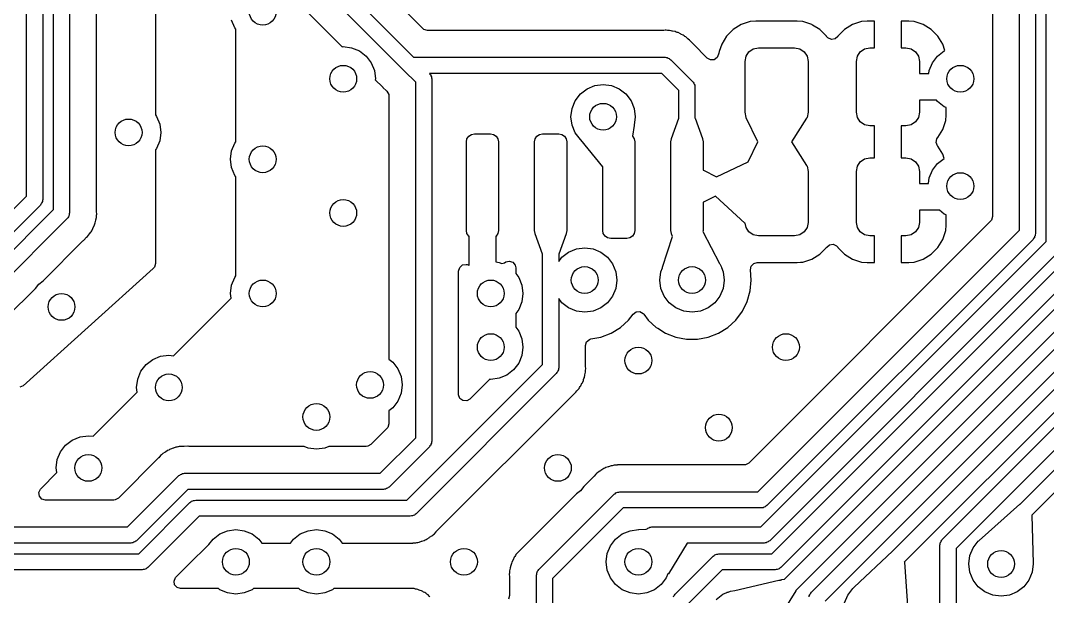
# Model space of a CAD drawing. Extents: x 90 to 175, y -109.5 to -35.9.
# Drawn here: x 112.24 to 131.37, y -99.65 to -88.91 of the extents above; entities that cross this region are included whole.
import ezdxf

# ---------------------------------------------------------------- set-up
doc = ezdxf.new("R2010")
doc.units = 0
doc.layers.add('BLACK', color=7, linetype='CONTINUOUS')

msp = doc.modelspace()

# ---------------------------------------------------------------- linework, layer by layer
at = {"layer": 'BLACK', "linetype": 'CONTINUOUS'}
for p, q in [((112.35, -92.187868), (112.35, -75.292893)), ((112.65, -75.355025), (112.65, -92.25)), ((112.85, -92.437868), (112.85, -75.499999)), ((113.15, -75.562131), (113.15, -92.5)), ((130.85, -92.823558), (130.85, -79.632364)), ((131.15, -79.694496), (131.15, -92.88569)), ((131.35, -93.030664), (131.35, -79.83947)), ((130.3495, -86.753797), (130.3495, -89.996202)), ((113.6505, -90.996202), (113.6505, -87.503797)), ((114.75, -87.825562), (114.75, -90.674437)), ((119.393934, -89.856066), (117.568934, -88.031066)), ((117.825, -87.862868), (119.562132, -89.6)), ((119.733127, -89.063181), (118.767625, -88.097679)), ((117.238776, -88.408722), (118.232375, -89.40232)), ((116.230385, -89.05), (116.170445, -88.905291)), ((125.668163, -88.990187), (125.518842, -89.082289)), ((125.668168, -88.990185), (125.668163, -88.990187)), ((125.8347, -88.935001), (125.668168, -88.990185)), ((125.834703, -88.935), (125.8347, -88.935001)), ((125.93748, -88.924501), (125.834703, -88.935)), ((125.937498, -88.9245), (125.93748, -88.924501)), ((126.71251, -88.9245), (125.937498, -88.9245)), ((126.815295, -88.935), (126.71251, -88.9245)), ((126.815297, -88.935001), (126.815295, -88.935)), ((126.980362, -88.989698), (126.815297, -88.935001)), ((126.981831, -88.990185), (126.980362, -88.989698)), ((126.981836, -88.990187), (126.981831, -88.990185)), ((126.997745, -89), (126.981836, -88.990187)), ((127.743375, -88.990643), (127.594154, -89.082684)), ((127.74338, -88.990641), (127.743375, -88.990643)), ((127.909802, -88.935494), (127.74338, -88.990641)), ((128.012512, -88.925001), (127.909802, -88.935494)), ((128.012527, -88.925), (128.012512, -88.925001)), ((128.15, -88.925), (128.012527, -88.925)), ((128.15, -89.425), (128.15, -88.925)), ((128.787486, -88.925), (128.65, -88.925)), ((128.65, -88.925), (128.65, -89.425)), ((128.89019, -88.935493), (128.787486, -88.925)), ((128.890197, -88.935494), (128.89019, -88.935493)), ((129.056619, -88.990641), (128.890197, -88.935494)), ((129.056624, -88.990643), (129.056619, -88.990641)), ((129.205845, -89.082684), (129.056624, -88.990643)), ((116.25, -89.075562), (116.230385, -89.05)), ((116.25, -91.174437), (116.25, -89.075562)), ((119.753769, -89.079815), (119.733127, -89.063181)), ((119.820808, -89.0995), (119.753769, -89.079815)), ((124.216392, -89.0995), (119.820808, -89.0995)), ((124.22223, -89.099225), (124.216392, -89.0995)), ((124.246786, -89.096903), (124.22223, -89.099225)), ((124.270595, -89.094653), (124.246786, -89.096903)), ((124.270596, -89.094653), (124.270595, -89.094653)), ((124.291555, -89.097973), (124.270596, -89.094653)), ((124.310955, -89.0995), (124.291555, -89.097973)), ((124.332177, -89.0995), (124.310955, -89.0995)), ((124.33218, -89.0995), (124.332177, -89.0995)), ((124.362772, -89.107355), (124.33218, -89.0995)), ((124.379236, -89.111582), (124.362772, -89.107355)), ((124.384951, -89.112766), (124.379236, -89.111582)), ((124.432921, -89.120363), (124.384951, -89.112766)), ((124.432927, -89.120365), (124.432921, -89.120363)), ((124.452396, -89.12879), (124.432927, -89.120365)), ((124.470801, -89.135092), (124.452396, -89.12879)), ((124.491365, -89.140372), (124.470801, -89.135092)), ((124.491368, -89.140373), (124.491365, -89.140372)), ((124.533956, -89.163786), (124.491368, -89.140373)), ((124.539178, -89.166343), (124.533956, -89.163786)), ((124.554978, -89.173181), (124.539178, -89.166343)), ((124.583763, -89.185637), (124.554978, -89.173181)), ((125.518842, -89.082289), (125.394789, -89.206342)), ((127.131156, -89.082288), (126.997745, -89)), ((127.255212, -89.206344), (127.131156, -89.082288)), ((127.594154, -89.082684), (127.470183, -89.206655)), ((129.329815, -89.206654), (129.205845, -89.082684)), ((124.600531, -89.198644), (124.583763, -89.185637)), ((124.616792, -89.209325), (124.600531, -89.198644)), ((124.635388, -89.219548), (124.616792, -89.209325)), ((124.635396, -89.219554), (124.635388, -89.219548)), ((124.670798, -89.252799), (124.635396, -89.219554)), ((124.67524, -89.256594), (124.670798, -89.252799)), ((124.681035, -89.261089), (124.67524, -89.256594)), ((124.702756, -89.28281), (124.681035, -89.261089)), ((124.755201, -89.332059), (124.702756, -89.28281)), ((124.760174, -89.33807), (124.755201, -89.332059)), ((124.760361, -89.337914), (124.760174, -89.33807)), ((124.770434, -89.350488), (124.760361, -89.337914)), ((125.034679, -89.614733), (124.770434, -89.350488)), ((125.302615, -89.35588), (125.256651, -89.494592)), ((125.302685, -89.355668), (125.302615, -89.35588)), ((125.302687, -89.355663), (125.302685, -89.355668)), ((125.394789, -89.206342), (125.302687, -89.355663)), ((127.257051, -89.209325), (127.255212, -89.206344)), ((127.257253, -89.209653), (127.257051, -89.209325)), ((127.283331, -89.239752), (127.257253, -89.209653)), ((127.347411, -89.267601), (127.283331, -89.239752)), ((127.416374, -89.256385), (127.347411, -89.267601)), ((127.465525, -89.212183), (127.416374, -89.256385)), ((127.465702, -89.212323), (127.465525, -89.212183)), ((127.466518, -89.21129), (127.465702, -89.212323)), ((127.468326, -89.209665), (127.466518, -89.21129)), ((127.470179, -89.20666), (127.468326, -89.209665)), ((127.470183, -89.206655), (127.470179, -89.20666)), ((129.421856, -89.355875), (129.329815, -89.206654)), ((129.421858, -89.35588), (129.421856, -89.355875)), ((129.461532, -89.475608), (129.421858, -89.35588)), ((118.232375, -89.40232), (118.25, -89.4)), ((118.25, -89.4), (118.405291, -89.420445)), ((118.405291, -89.420445), (118.55, -89.480385)), ((118.55, -89.480385), (118.674264, -89.575736)), ((125.245718, -89.539655), (125.219322, -89.604347)), ((125.2475, -89.522205), (125.245718, -89.539655)), ((125.247501, -89.522204), (125.2475, -89.522205)), ((125.256651, -89.494592), (125.247501, -89.522204)), ((125.75653, -89.579329), (125.810723, -89.498223)), ((125.810723, -89.498223), (125.891829, -89.44403)), ((125.891829, -89.44403), (125.9875, -89.425)), ((125.9875, -89.425), (126.6625, -89.425)), ((126.6625, -89.425), (126.758171, -89.44403)), ((126.758171, -89.44403), (126.839277, -89.498223)), ((126.839277, -89.498223), (126.89347, -89.579329)), ((127.83153, -89.579329), (127.885723, -89.498223)), ((127.885723, -89.498223), (127.966829, -89.44403)), ((127.966829, -89.44403), (128.0625, -89.425)), ((128.0625, -89.425), (128.15, -89.425)), ((128.65, -89.425), (128.7375, -89.425)), ((128.7375, -89.425), (128.833171, -89.44403)), ((128.833171, -89.44403), (128.914277, -89.498223)), ((128.914277, -89.498223), (128.96847, -89.579329)), ((129.325736, -89.575736), (129.45, -89.480385)), ((129.45, -89.480385), (129.461532, -89.475608)), ((118.674264, -89.575736), (118.769615, -89.7)), ((118.769615, -89.7), (118.829555, -89.844709)), ((119.562132, -89.6), (120.75, -89.6)), ((120.75, -89.6), (124.25, -89.6)), ((124.25, -89.6), (124.269075, -89.605111)), ((124.269075, -89.605111), (124.288823, -89.605111)), ((124.288823, -89.605111), (124.305925, -89.614984)), ((124.305925, -89.614984), (124.325, -89.620096)), ((124.325, -89.620096), (124.338964, -89.63406)), ((124.338964, -89.63406), (124.356066, -89.643934)), ((124.356066, -89.643934), (124.761066, -90.048934)), ((125.09233, -89.647361), (125.034679, -89.614733)), ((125.162141, -89.644498), (125.09233, -89.647361)), ((125.219322, -89.604347), (125.162141, -89.644498)), ((125.7375, -89.675), (125.75653, -89.579329)), ((125.7375, -90.625), (125.7375, -89.675)), ((126.89347, -89.579329), (126.9125, -89.675)), ((126.9125, -89.675), (126.9125, -90.625)), ((127.8125, -89.675), (127.83153, -89.579329)), ((127.8125, -90.625), (127.8125, -89.675)), ((128.96847, -89.579329), (128.9875, -89.675)), ((128.9875, -89.675), (128.9875, -89.9)), ((129.170445, -89.844709), (129.230385, -89.7)), ((129.230385, -89.7), (129.325736, -89.575736)), ((118.829555, -89.844709), (118.85, -90)), ((119.6, -90.062132), (119.393934, -89.856066)), ((120.75, -89.9), (119.859568, -89.9)), ((119.859568, -89.9), (119.865939, -89.911035)), ((119.865939, -89.911035), (119.879904, -89.925)), ((119.879904, -89.925), (119.885015, -89.944074)), ((119.885015, -89.944074), (119.894889, -89.961177)), ((124.187868, -89.9), (120.75, -89.9)), ((124.505, -90.217132), (124.187868, -89.9)), ((128.9875, -89.9), (129.163166, -89.9)), ((129.163166, -89.9), (129.170445, -89.844709)), ((118.85, -90), (118.847679, -90.017624)), ((118.847679, -90.017624), (118.979576, -90.149521)), ((119.6, -96.687868), (119.6, -90.062132)), ((119.894889, -89.961177), (119.894889, -89.980925)), ((119.894889, -89.980925), (119.9, -90)), ((119.9, -90), (119.9, -96.75)), ((122.793455, -90.188183), (122.938164, -90.128243)), ((122.938164, -90.128243), (123.093455, -90.107798)), ((123.093455, -90.107798), (123.248746, -90.128243)), ((123.248746, -90.128243), (123.393455, -90.188183)), ((124.761066, -90.048934), (124.770939, -90.066035)), ((124.770939, -90.066035), (124.784904, -90.08)), ((124.784904, -90.08), (124.790015, -90.099074)), ((124.790015, -90.099074), (124.799889, -90.116177)), ((124.799889, -90.116177), (124.799889, -90.135925)), ((124.799889, -90.135925), (124.805, -90.155)), ((130.3495, -89.996202), (130.35, -90)), ((130.35, -90), (130.3495, -90.003797)), ((130.3495, -90.003797), (130.3495, -91.996202)), ((118.979576, -90.149521), (118.983357, -90.153662)), ((118.983357, -90.153662), (118.985166, -90.155833)), ((118.985166, -90.155833), (118.984844, -90.1561)), ((118.984844, -90.1561), (118.989635, -90.16208)), ((118.989635, -90.16208), (118.989822, -90.161926)), ((118.989822, -90.161926), (118.994795, -90.167937)), ((118.994795, -90.167937), (119.047243, -90.217189)), ((119.047243, -90.217189), (119.063178, -90.233124)), ((119.063178, -90.233124), (119.096665, -90.294446)), ((119.096665, -90.294446), (119.0995, -90.320808)), ((119.0995, -90.320808), (119.0995, -95.221969)), ((122.57384, -90.407798), (122.669191, -90.283534)), ((122.669191, -90.283534), (122.793455, -90.188183)), ((123.393455, -90.188183), (123.517719, -90.283534)), ((123.517719, -90.283534), (123.61307, -90.407798)), ((124.505, -90.729739), (124.505, -90.217132)), ((124.805, -90.155), (124.805, -90.728434)), ((122.5139, -90.552507), (122.57384, -90.407798)), ((123.61307, -90.407798), (123.67301, -90.552507)), ((129.307118, -90.4), (128.9875, -90.4)), ((128.9875, -90.4), (128.9875, -90.625)), ((129.325736, -90.424264), (129.307118, -90.4)), ((129.45, -90.519615), (129.325736, -90.424264)), ((129.4875, -90.535147), (129.45, -90.519615)), ((114.75, -90.674437), (114.769615, -90.7)), ((114.769615, -90.7), (114.829555, -90.844709)), ((122.493455, -90.707798), (122.5139, -90.552507)), ((122.5139, -90.863089), (122.493455, -90.707798)), ((123.67301, -90.552507), (123.693455, -90.707798)), ((123.693455, -90.707798), (123.67301, -90.863089)), ((125.75653, -90.720671), (125.7375, -90.625)), ((126.9125, -90.625), (126.89347, -90.720671)), ((127.83153, -90.720671), (127.8125, -90.625)), ((128.9875, -90.625), (128.96847, -90.720671)), ((129.477006, -90.77769), (129.487499, -90.674986)), ((129.487499, -90.674986), (129.4875, -90.674973)), ((129.4875, -90.674973), (129.4875, -90.535147)), ((114.829555, -90.844709), (114.85, -91)), ((122.57384, -91.007798), (122.5139, -90.863089)), ((123.670472, -90.869214), (123.641867, -91.070133)), ((123.67301, -90.863089), (123.670472, -90.869214)), ((124.367741, -91.113848), (124.502245, -90.732806)), ((124.502245, -90.732806), (124.505, -90.729739)), ((124.805, -90.728434), (124.807755, -90.732806)), ((124.807755, -90.732806), (124.942258, -91.113848)), ((125.760057, -90.72595), (125.75653, -90.720671)), ((125.760196, -90.728154), (125.760057, -90.72595)), ((125.979135, -91.174999), (125.760196, -90.728154)), ((126.883797, -90.7355), (126.603413, -91.174999)), ((126.883987, -90.734862), (126.883797, -90.7355)), ((126.89347, -90.720671), (126.883987, -90.734862)), ((127.885723, -90.801777), (127.83153, -90.720671)), ((127.966829, -90.85597), (127.885723, -90.801777)), ((128.0625, -90.875), (127.966829, -90.85597)), ((128.15, -90.875), (128.0625, -90.875)), ((128.15, -91.475), (128.15, -90.875)), ((128.7375, -90.875), (128.65, -90.875)), ((128.65, -90.875), (128.65, -91.475)), ((128.833171, -90.85597), (128.7375, -90.875)), ((128.914277, -90.801777), (128.833171, -90.85597)), ((128.96847, -90.720671), (128.914277, -90.801777)), ((129.421858, -90.944119), (129.477005, -90.777697)), ((129.477005, -90.777697), (129.477006, -90.77769)), ((113.65, -91), (113.6505, -90.996202)), ((113.6505, -91.003797), (113.65, -91)), ((113.6505, -92.4664), (113.6505, -91.003797)), ((114.85, -91), (114.829555, -91.155291)), ((120.556418, -91.117597), (120.588934, -91.068934)), ((120.588934, -91.068934), (120.637597, -91.036418)), ((120.637597, -91.036418), (120.695, -91.025)), ((120.695, -91.025), (120.995, -91.025)), ((120.995, -91.025), (121.052403, -91.036418)), ((121.052403, -91.036418), (121.101066, -91.068934)), ((121.101066, -91.068934), (121.133582, -91.117597)), ((121.826418, -91.117597), (121.858934, -91.068934)), ((121.858934, -91.068934), (121.907597, -91.036418)), ((121.907597, -91.036418), (121.965, -91.025)), ((121.965, -91.025), (122.265, -91.025)), ((122.265, -91.025), (122.322403, -91.036418)), ((122.322403, -91.036418), (122.371066, -91.068934)), ((122.371066, -91.068934), (122.403582, -91.117597)), ((122.669191, -91.132062), (122.57384, -91.007798)), ((123.641867, -91.070133), (123.673582, -91.117597)), ((129.326068, -91.098084), (129.329816, -91.093343)), ((129.329816, -91.093343), (129.421856, -90.944124)), ((129.421856, -90.944124), (129.421858, -90.944119)), ((114.829555, -91.155291), (114.769615, -91.3)), ((116.170445, -91.344709), (116.230385, -91.2)), ((116.230385, -91.2), (116.25, -91.174437)), ((120.545, -91.175), (120.556418, -91.117597)), ((120.545, -92.825), (120.545, -91.175)), ((121.133582, -91.117597), (121.145, -91.175)), ((121.145, -91.175), (121.145, -92.825)), ((121.815, -91.175), (121.826418, -91.117597)), ((121.815, -92.825), (121.815, -91.175)), ((122.403582, -91.117597), (122.415, -91.175)), ((122.415, -91.175), (122.415, -92.825)), ((122.674718, -91.136303), (122.669191, -91.132062)), ((122.675918, -91.14025), (122.674718, -91.136303)), ((123.08498, -91.638144), (122.675918, -91.14025)), ((123.673582, -91.117597), (123.685, -91.175)), ((123.685, -91.175), (123.685, -92.825)), ((124.355, -91.175), (124.366418, -91.117597)), ((124.355, -92.825), (124.355, -91.175)), ((124.366418, -91.117597), (124.367719, -91.115648)), ((124.367719, -91.115648), (124.367741, -91.113848)), ((124.942258, -91.113848), (124.942279, -91.115647)), ((124.942279, -91.115647), (124.943582, -91.117597)), ((124.943582, -91.117597), (124.955, -91.175)), ((124.955, -91.175), (124.955, -91.703483)), ((125.796787, -91.547162), (125.979135, -91.174999)), ((126.603413, -91.174999), (126.883797, -91.614498)), ((129.299924, -91.187123), (129.31296, -91.11848)), ((129.326068, -91.251916), (129.299924, -91.187123)), ((129.31296, -91.11848), (129.326068, -91.098084)), ((129.329816, -91.256656), (129.326068, -91.251916)), ((129.421856, -91.405875), (129.329816, -91.256656)), ((114.769615, -91.3), (114.75, -91.325562)), ((114.75, -91.325562), (114.75, -93.444775)), ((116.15, -91.5), (116.170445, -91.344709)), ((127.966829, -91.49403), (128.0625, -91.475)), ((128.0625, -91.475), (128.15, -91.475)), ((128.65, -91.475), (128.7375, -91.475)), ((128.7375, -91.475), (128.833171, -91.49403)), ((129.421858, -91.40588), (129.421856, -91.405875)), ((129.447246, -91.482497), (129.421858, -91.40588)), ((116.170445, -91.655291), (116.15, -91.5)), ((116.230385, -91.8), (116.170445, -91.655291)), ((123.084998, -91.991376), (123.08498, -91.638144)), ((125.204223, -91.824611), (125.796787, -91.547162)), ((126.883797, -91.614498), (126.883882, -91.614979)), ((126.883882, -91.614979), (126.89347, -91.629329)), ((126.89347, -91.629329), (126.9125, -91.725)), ((127.8125, -91.725), (127.83153, -91.629329)), ((127.83153, -91.629329), (127.885723, -91.548223)), ((127.885723, -91.548223), (127.966829, -91.49403)), ((128.833171, -91.49403), (128.914277, -91.548223)), ((128.914277, -91.548223), (128.96847, -91.629329)), ((128.96847, -91.629329), (128.9875, -91.725)), ((129.230385, -91.7), (129.325736, -91.575736)), ((129.325736, -91.575736), (129.447246, -91.482497)), ((116.25, -91.825562), (116.230385, -91.8)), ((116.25, -93.674437), (116.25, -91.825562)), ((124.955, -91.703483), (124.957315, -91.702529)), ((124.957315, -91.702529), (124.962528, -91.703764)), ((124.962528, -91.703764), (125.204223, -91.824611)), ((126.9125, -91.725), (126.9125, -92.675)), ((127.8125, -92.675), (127.8125, -91.725)), ((128.9875, -91.725), (128.9875, -91.95)), ((129.156583, -91.95), (129.170445, -91.844709)), ((129.170445, -91.844709), (129.230385, -91.7)), ((123.084999, -92.008137), (123.084998, -91.991376)), ((123.085, -92.008166), (123.084999, -92.008137)), ((123.085, -92.825), (123.085, -92.008166)), ((128.9875, -91.95), (129.156583, -91.95)), ((130.3495, -91.996202), (130.35, -92)), ((130.35, -92), (130.3495, -92.003797)), ((130.3495, -92.003797), (130.3495, -92.564882)), ((111.187868, -93.35), (112.35, -92.187868)), ((125.186878, -92.18406), (124.962528, -92.296235)), ((125.734175, -92.689545), (125.186878, -92.18406)), ((112.606066, -92.356066), (111.356066, -93.606066)), ((112.615939, -92.338964), (112.606066, -92.356066)), ((112.629904, -92.325), (112.615939, -92.338964)), ((112.635015, -92.305925), (112.629904, -92.325)), ((112.644889, -92.288823), (112.635015, -92.305925)), ((112.65, -92.25), (112.644889, -92.269074)), ((112.644889, -92.269074), (112.644889, -92.288823)), ((124.962528, -92.296235), (124.955, -92.29677)), ((124.955, -92.29677), (124.955, -92.825)), ((111.437868, -93.85), (112.85, -92.437868)), ((113.106066, -92.606066), (111.606066, -94.106066)), ((113.115939, -92.588964), (113.106066, -92.606066)), ((113.129904, -92.575), (113.115939, -92.588964)), ((113.135015, -92.555925), (113.129904, -92.575)), ((113.144889, -92.538823), (113.135015, -92.555925)), ((113.15, -92.5), (113.144889, -92.519074)), ((113.144889, -92.519074), (113.144889, -92.538823)), ((113.638414, -92.629247), (113.6505, -92.582177)), ((113.650775, -92.472238), (113.6505, -92.4664)), ((113.6505, -92.560949), (113.652027, -92.541549)), ((113.6505, -92.582177), (113.6505, -92.560949)), ((113.655346, -92.520595), (113.650775, -92.472238)), ((113.652027, -92.541549), (113.655346, -92.520595)), ((129.359276, -92.45), (128.9875, -92.45)), ((128.9875, -92.45), (128.9875, -92.675)), ((129.45, -92.519615), (129.359276, -92.45)), ((129.4875, -92.535147), (129.45, -92.519615)), ((129.4875, -92.724973), (129.4875, -92.535147)), ((130.3495, -92.564882), (130.329815, -92.631921)), ((113.564362, -92.833764), (113.583656, -92.789175)), ((113.583656, -92.789175), (113.586212, -92.783956)), ((113.586212, -92.783956), (113.609627, -92.741368)), ((113.609627, -92.741368), (113.614905, -92.720806)), ((113.614905, -92.720806), (113.621207, -92.702399)), ((113.621207, -92.702399), (113.629635, -92.682927)), ((113.629635, -92.682927), (113.637233, -92.634953)), ((113.637233, -92.634953), (113.638414, -92.629247)), ((125.740987, -92.692533), (125.734175, -92.689545)), ((125.75653, -92.770671), (125.740987, -92.692533)), ((125.810723, -92.851777), (125.75653, -92.770671)), ((130.313181, -92.652563), (125.806165, -97.159579)), ((126.89347, -92.770671), (126.839277, -92.851777)), ((126.9125, -92.675), (126.89347, -92.770671)), ((127.83153, -92.770671), (127.8125, -92.675)), ((127.885723, -92.851777), (127.83153, -92.770671)), ((128.96847, -92.770671), (128.914277, -92.851777)), ((128.9875, -92.675), (128.96847, -92.770671)), ((129.477006, -92.82769), (129.487499, -92.724986)), ((129.487499, -92.724986), (129.4875, -92.724973)), ((130.329815, -92.631921), (130.313181, -92.652563)), ((113.411925, -93.010178), (113.417937, -93.005204)), ((113.417937, -93.005203), (113.41794, -93.005202)), ((113.417937, -93.005204), (113.417937, -93.005203)), ((113.41794, -93.005202), (113.46719, -92.952755)), ((113.46719, -92.952755), (113.488911, -92.931035)), ((113.488911, -92.931035), (113.493401, -92.925245)), ((113.493401, -92.925245), (113.497183, -92.920815)), ((113.497183, -92.920815), (113.530448, -92.885393)), ((113.530448, -92.885393), (113.540674, -92.86679)), ((113.540674, -92.86679), (113.551353, -92.850533)), ((113.551353, -92.850533), (113.564362, -92.833764)), ((120.556418, -92.882403), (120.545, -92.825)), ((120.588934, -92.931066), (120.556418, -92.882403)), ((120.595, -92.935119), (120.588934, -92.931066)), ((120.595, -93.472295), (120.595, -92.935119)), ((121.101066, -92.931066), (121.095, -92.935119)), ((121.095, -92.935119), (121.095, -93.412507)), ((121.133582, -92.882403), (121.101066, -92.931066)), ((121.145, -92.825), (121.133582, -92.882403)), ((121.826418, -92.882403), (121.815, -92.825)), ((121.827719, -92.884351), (121.826418, -92.882403)), ((121.827741, -92.886151), (121.827719, -92.884351)), ((121.962245, -93.267194), (121.827741, -92.886151)), ((122.402258, -92.886151), (122.267755, -93.267194)), ((122.402279, -92.884352), (122.402258, -92.886151)), ((122.403582, -92.882403), (122.402279, -92.884352)), ((122.415, -92.825), (122.403582, -92.882403)), ((123.096418, -92.882403), (123.085, -92.825)), ((123.128934, -92.931066), (123.096418, -92.882403)), ((123.177597, -92.963582), (123.128934, -92.931066)), ((123.235, -92.975), (123.177597, -92.963582)), ((123.535, -92.975), (123.235, -92.975)), ((123.592403, -92.963582), (123.535, -92.975)), ((123.641066, -92.931066), (123.592403, -92.963582)), ((123.673582, -92.882403), (123.641066, -92.931066)), ((123.685, -92.825), (123.673582, -92.882403)), ((124.19901, -93.510121), (124.385502, -92.936469)), ((124.366418, -92.882403), (124.355, -92.825)), ((124.367719, -92.884351), (124.366418, -92.882403)), ((124.367741, -92.886151), (124.367719, -92.884351)), ((124.385502, -92.936469), (124.367741, -92.886151)), ((124.955, -92.825), (124.950711, -92.846557)), ((124.950711, -92.846557), (125.26257, -93.440819)), ((125.891829, -92.90597), (125.810723, -92.851777)), ((125.9875, -92.925), (125.891829, -92.90597)), ((125.97716, -97.696398), (130.85, -92.823558)), ((126.6625, -92.925), (125.9875, -92.925)), ((131.106066, -92.991756), (126.145358, -97.952464)), ((126.758171, -92.90597), (126.6625, -92.925)), ((126.839277, -92.851777), (126.758171, -92.90597)), ((127.966829, -92.90597), (127.885723, -92.851777)), ((128.0625, -92.925), (127.966829, -92.90597)), ((128.15, -92.925), (128.0625, -92.925)), ((128.15, -93.424998), (128.15, -92.925)), ((128.7375, -92.925), (128.65, -92.925)), ((128.65, -92.925), (128.65, -93.424999)), ((128.833171, -92.90597), (128.7375, -92.925)), ((128.914277, -92.851777), (128.833171, -92.90597)), ((129.329815, -93.143345), (129.421856, -92.994124)), ((129.421856, -92.994124), (129.421858, -92.994119)), ((129.421858, -92.994119), (129.477005, -92.827697)), ((129.477005, -92.827697), (129.477006, -92.82769)), ((131.115939, -92.974654), (131.106066, -92.991756)), ((131.129904, -92.96069), (131.115939, -92.974654)), ((131.135015, -92.941615), (131.129904, -92.96069)), ((131.144889, -92.924513), (131.135015, -92.941615)), ((131.15, -92.88569), (131.144889, -92.904764)), ((131.144889, -92.904764), (131.144889, -92.924513)), ((112.655126, -93.764817), (113.399513, -93.020431)), ((113.399513, -93.020431), (113.412079, -93.010365)), ((113.412079, -93.010365), (113.411925, -93.010178)), ((122.45, -93.230385), (122.594709, -93.170445)), ((122.594709, -93.170445), (122.75, -93.15)), ((122.75, -93.15), (122.905291, -93.170445)), ((122.905291, -93.170445), (123.05, -93.230385)), ((126.030664, -98.35), (131.35, -93.030664)), ((131.606066, -93.198862), (126.198862, -98.606066)), ((127.131156, -93.267712), (127.255212, -93.143656)), ((127.255212, -93.143656), (127.257252, -93.140347)), ((127.257252, -93.140347), (127.259245, -93.138555)), ((127.259245, -93.138555), (127.259693, -93.137989)), ((127.259693, -93.137989), (127.259789, -93.138065)), ((127.259789, -93.138065), (127.309194, -93.093623)), ((127.309194, -93.093623), (127.378156, -93.082395)), ((127.378156, -93.082395), (127.44224, -93.110234)), ((127.44224, -93.110234), (127.468329, -93.140339)), ((127.468329, -93.140339), (127.470181, -93.143341)), ((127.470181, -93.143341), (127.470183, -93.143344)), ((127.470183, -93.143344), (127.594154, -93.267315)), ((129.205845, -93.267315), (129.329815, -93.143345)), ((121.965, -93.271565), (121.962245, -93.267194)), ((121.965, -95.322868), (121.965, -93.271565)), ((122.267755, -93.267194), (122.265, -93.27026)), ((122.265, -93.27026), (122.265, -93.404888)), ((122.265, -93.404888), (122.325736, -93.325736)), ((122.325736, -93.325736), (122.45, -93.230385)), ((123.05, -93.230385), (123.174264, -93.325736)), ((123.174264, -93.325736), (123.269615, -93.45)), ((126.23777, -98.85), (131.85, -93.23777)), ((126.815297, -93.414999), (126.981834, -93.359814)), ((126.981834, -93.359814), (127.131156, -93.267712)), ((127.594154, -93.267315), (127.743375, -93.359356)), ((127.743375, -93.359356), (127.74338, -93.359358)), ((127.74338, -93.359358), (127.909802, -93.414505)), ((128.890197, -93.414505), (129.056619, -93.359358)), ((129.056619, -93.359358), (129.056624, -93.359356)), ((129.056624, -93.359356), (129.205845, -93.267315)), ((114.708952, -93.536943), (112.285369, -95.718168)), ((114.730315, -93.511814), (114.708952, -93.536943)), ((114.75, -93.444775), (114.730315, -93.511814)), ((120.4005, -93.581468), (120.420185, -93.514429)), ((120.4005, -93.996202), (120.4005, -93.581468)), ((120.420185, -93.514429), (120.472989, -93.468674)), ((120.472989, -93.468674), (120.542147, -93.45873)), ((120.542147, -93.45873), (120.559096, -93.462392)), ((120.559096, -93.462392), (120.592508, -93.472099)), ((120.592508, -93.472099), (120.592511, -93.4721)), ((120.592511, -93.4721), (120.594998, -93.472295)), ((120.594998, -93.472295), (120.595, -93.472295)), ((121.095, -93.412507), (121.155291, -93.420445)), ((121.155291, -93.420445), (121.204758, -93.440934)), ((121.204758, -93.440934), (121.255198, -93.426281)), ((121.255198, -93.426281), (121.277379, -93.413164)), ((121.277379, -93.413164), (121.345103, -93.395981)), ((121.345103, -93.395981), (121.411366, -93.418141)), ((121.411366, -93.418141), (121.455129, -93.472607)), ((121.455129, -93.472607), (121.4645, -93.519896)), ((121.4645, -93.519896), (121.4645, -93.628172)), ((123.269615, -93.45), (123.329555, -93.594709)), ((124.170445, -93.594709), (124.20131, -93.520192)), ((124.199321, -93.518197), (124.19901, -93.510121)), ((124.20131, -93.520192), (124.199321, -93.518197)), ((125.26257, -93.440819), (125.269615, -93.45)), ((125.269615, -93.45), (125.277956, -93.470138)), ((125.277956, -93.470138), (125.298384, -93.509064)), ((125.299194, -93.517982), (125.298245, -93.51912)), ((125.298245, -93.51912), (125.329555, -93.594709)), ((125.298384, -93.509064), (125.299194, -93.517982)), ((125.837696, -93.560938), (125.851111, -93.492371)), ((125.855215, -93.75), (125.837696, -93.560938)), ((125.851111, -93.492371), (125.899468, -93.441939)), ((125.899468, -93.441939), (125.961163, -93.425499)), ((125.961163, -93.425499), (126.712508, -93.425499)), ((132.106066, -93.405968), (126.405968, -99.106066)), ((126.472446, -99.322429), (132.35, -93.444876)), ((126.712508, -93.425499), (126.712516, -93.425498)), ((126.712516, -93.425498), (126.712519, -93.425498)), ((126.712519, -93.425498), (126.768802, -93.419748)), ((126.768802, -93.419748), (126.815297, -93.414999)), ((127.909802, -93.414505), (127.909809, -93.414506)), ((127.909809, -93.414506), (128.012519, -93.424999)), ((128.012519, -93.424999), (128.149999, -93.424999)), ((128.149999, -93.424999), (128.15, -93.424998)), ((128.65, -93.424999), (128.787472, -93.424999)), ((128.787472, -93.424999), (128.787486, -93.424998)), ((128.787486, -93.424998), (128.890197, -93.414505)), ((112.575736, -93.825736), (112.655126, -93.764817)), ((116.170445, -93.844709), (116.230385, -93.7)), ((116.230385, -93.7), (116.25, -93.674437)), ((121.4645, -93.628172), (121.519615, -93.7)), ((121.519615, -93.7), (121.579555, -93.844709)), ((123.329555, -93.594709), (123.35, -93.75)), ((123.35, -93.75), (123.329555, -93.905291)), ((124.15, -93.75), (124.170445, -93.594709)), ((124.170445, -93.905291), (124.15, -93.75)), ((125.329555, -93.594709), (125.35, -93.75)), ((125.35, -93.75), (125.329555, -93.905291)), ((125.836397, -93.953083), (125.855215, -93.75)), ((132.606066, -93.613074), (126.683071, -99.536068)), ((126.973934, -99.563934), (132.85, -93.687868)), ((111.983723, -94.436221), (112.514817, -93.905126)), ((112.514817, -93.905126), (112.575736, -93.825736)), ((116.15, -94), (116.170445, -93.844709)), ((121.579555, -93.844709), (121.6, -94)), ((123.329555, -93.905291), (123.269615, -94.05)), ((124.230385, -94.05), (124.170445, -93.905291)), ((125.329555, -93.905291), (125.269615, -94.05)), ((125.780582, -94.14925), (125.836397, -93.953083)), ((133.106066, -93.856066), (127.23, -99.732132)), ((128.488119, -98.799748), (133.35, -93.937868)), ((115.088366, -95.161633), (116.161633, -94.088366)), ((116.161633, -94.088366), (116.15, -94)), ((120.4, -94), (120.4005, -93.996202)), ((120.4005, -94.003797), (120.4, -94)), ((120.4005, -94.996202), (120.4005, -94.003797)), ((121.579555, -94.155291), (121.519615, -94.3)), ((121.6, -94), (121.579555, -94.155291)), ((122.325736, -94.174264), (122.265, -94.095111)), ((122.265, -94.095111), (122.265, -95.385)), ((123.269615, -94.05), (123.174264, -94.174264)), ((124.325736, -94.174264), (124.230385, -94.05)), ((125.269615, -94.05), (125.174264, -94.174264)), ((125.689673, -94.331821), (125.780582, -94.14925)), ((133.606066, -94.106066), (128.706578, -99.005553)), ((129.413934, -98.58104), (133.85, -94.144974)), ((121.519615, -94.3), (121.4645, -94.371827)), ((122.45, -94.269615), (122.325736, -94.174264)), ((122.594709, -94.329555), (122.45, -94.269615)), ((122.75, -94.35), (122.594709, -94.329555)), ((122.905291, -94.329555), (122.75, -94.35)), ((123.05, -94.269615), (122.905291, -94.329555)), ((123.174264, -94.174264), (123.05, -94.269615)), ((123.651046, -94.38297), (123.707155, -94.341335)), ((123.707155, -94.341335), (123.776867, -94.336644)), ((123.776867, -94.336644), (123.838049, -94.370386)), ((124.45, -94.269615), (124.325736, -94.174264)), ((124.594709, -94.329555), (124.45, -94.269615)), ((124.75, -94.35), (124.594709, -94.329555)), ((124.905291, -94.329555), (124.75, -94.35)), ((125.05, -94.269615), (124.905291, -94.329555)), ((125.174264, -94.174264), (125.05, -94.269615)), ((125.566764, -94.494579), (125.689673, -94.331821)), ((134.106066, -94.313172), (129.67, -98.749238)), ((121.4645, -94.371827), (121.4645, -94.628172)), ((123.416041, -94.631981), (123.566764, -94.494579)), ((123.566764, -94.494579), (123.651046, -94.38297)), ((123.838049, -94.370386), (123.848954, -94.382971)), ((123.848954, -94.382971), (123.933237, -94.494581)), ((123.933237, -94.494581), (124.083958, -94.63198)), ((125.416041, -94.631981), (125.566764, -94.494579)), ((130.862834, -97.925033), (134.35, -94.437868)), ((121.4645, -94.628172), (121.519615, -94.7)), ((121.519615, -94.7), (121.579555, -94.844709)), ((123.242637, -94.739348), (123.416041, -94.631981)), ((124.083958, -94.63198), (124.08396, -94.631982)), ((124.08396, -94.631982), (124.111791, -94.649214)), ((124.111791, -94.649214), (124.257363, -94.739348)), ((125.242637, -94.739348), (125.416041, -94.631981)), ((134.606066, -94.606066), (131.080517, -98.131614)), ((121.579555, -94.844709), (121.6, -95)), ((122.7655, -94.969633), (122.785185, -94.902594)), ((122.785185, -94.902594), (122.837989, -94.856839)), ((122.837989, -94.856839), (122.866708, -94.847745)), ((122.866708, -94.847745), (123.052456, -94.813024)), ((123.052456, -94.813024), (123.242637, -94.739348)), ((124.257363, -94.739348), (124.447544, -94.813024)), ((124.447544, -94.813024), (124.648024, -94.8505)), ((124.648024, -94.8505), (124.648026, -94.8505)), ((124.648026, -94.8505), (124.851974, -94.8505)), ((124.851974, -94.8505), (124.851976, -94.8505)), ((124.851976, -94.8505), (125.052456, -94.813024)), ((125.052456, -94.813024), (125.242637, -94.739348)), ((120.4, -95), (120.4005, -94.996202)), ((120.4005, -95.003797), (120.4, -95)), ((120.4005, -95.880192), (120.4005, -95.003797)), ((121.6, -95), (121.579555, -95.155291)), ((122.7655, -95.351401), (122.7655, -94.969633)), ((114.575736, -95.325736), (114.7, -95.230385)), ((114.7, -95.230385), (114.844709, -95.170445)), ((114.844709, -95.170445), (115, -95.15)), ((115, -95.15), (115.088366, -95.161633)), ((119.0995, -95.221969), (119.174264, -95.279338)), ((119.174264, -95.279338), (119.269615, -95.403602)), ((121.519615, -95.3), (121.424264, -95.424264)), ((121.579555, -95.155291), (121.519615, -95.3)), ((114.420445, -95.594709), (114.480385, -95.45)), ((114.480385, -95.45), (114.575736, -95.325736)), ((119.269615, -95.403602), (119.329555, -95.548311)), ((119.437868, -97.85), (121.965, -95.322868)), ((122.221066, -95.491066), (119.606066, -98.106066)), ((121.424264, -95.424264), (121.3, -95.519615)), ((122.230939, -95.473964), (122.221066, -95.491066)), ((122.244904, -95.46), (122.230939, -95.473964)), ((122.250015, -95.440925), (122.244904, -95.46)), ((122.259889, -95.423823), (122.250015, -95.440925)), ((122.265, -95.385), (122.259889, -95.404074)), ((122.259889, -95.404074), (122.259889, -95.423823)), ((122.753415, -95.514242), (122.7655, -95.467177)), ((122.765775, -95.357239), (122.7655, -95.351401)), ((122.7655, -95.44595), (122.767027, -95.42655)), ((122.7655, -95.467177), (122.7655, -95.44595)), ((122.770346, -95.405596), (122.765775, -95.357239)), ((122.767027, -95.42655), (122.770346, -95.405596)), ((114.4, -95.75), (114.420445, -95.594709)), ((119.329555, -95.548311), (119.35, -95.703602)), ((120.982374, -95.597679), (120.612181, -95.967873)), ((121, -95.6), (120.982374, -95.597679)), ((121.155291, -95.579555), (121, -95.6)), ((121.3, -95.519615), (121.155291, -95.579555)), ((122.679362, -95.718764), (122.698656, -95.674175)), ((122.698656, -95.674175), (122.701212, -95.668956)), ((122.701212, -95.668956), (122.724627, -95.626368)), ((122.724627, -95.626368), (122.729905, -95.605806)), ((122.729905, -95.605806), (122.736207, -95.587399)), ((122.736207, -95.587399), (122.744635, -95.567927)), ((122.744635, -95.567927), (122.752233, -95.519953)), ((122.752233, -95.519953), (122.753415, -95.514242)), ((112.285369, -95.718168), (112.22237, -95.748384)), ((113.588366, -96.661633), (114.411633, -95.838366)), ((114.411633, -95.838366), (114.4, -95.75)), ((119.329555, -95.858893), (119.269615, -96.003602)), ((119.35, -95.703602), (119.329555, -95.858893)), ((120.400816, -95.889038), (120.4005, -95.880192)), ((122.53294, -95.890202), (122.58219, -95.837755)), ((122.58219, -95.837755), (122.603911, -95.816035)), ((122.603911, -95.816035), (122.608401, -95.810245)), ((122.608401, -95.810245), (122.612183, -95.805815)), ((122.612183, -95.805815), (122.645448, -95.770393)), ((122.645448, -95.770393), (122.655674, -95.75179)), ((122.655674, -95.75179), (122.666353, -95.735533)), ((122.666353, -95.735533), (122.679362, -95.718764)), ((119.269615, -96.003602), (119.174264, -96.127866)), ((119.983723, -98.436221), (122.514513, -95.905431)), ((120.425233, -95.954502), (120.400816, -95.889038)), ((120.481166, -95.996374), (120.425233, -95.954502)), ((120.550858, -96.001358), (120.481166, -95.996374)), ((120.612181, -95.967873), (120.550858, -96.001358)), ((122.514513, -95.905431), (122.527079, -95.895365)), ((122.526925, -95.895178), (122.532937, -95.890204)), ((122.527079, -95.895365), (122.526925, -95.895178)), ((122.532937, -95.890203), (122.53294, -95.890202)), ((122.532937, -95.890204), (122.532937, -95.890203)), ((119.174264, -96.127866), (119.0995, -96.185234)), ((119.0995, -96.185234), (119.0995, -96.429192)), ((119.0995, -96.429192), (119.079815, -96.496231)), ((119.063181, -96.516873), (118.766873, -96.813181)), ((119.079815, -96.496231), (119.063181, -96.516873)), ((112.980385, -96.95), (113.075736, -96.825736)), ((113.075736, -96.825736), (113.2, -96.730385)), ((113.2, -96.730385), (113.344709, -96.670445)), ((113.344709, -96.670445), (113.5, -96.65)), ((113.5, -96.65), (113.588366, -96.661633)), ((118.766873, -96.813181), (118.70555, -96.846666)), ((118.937868, -97.35), (119.6, -96.687868)), ((119.879904, -96.825), (119.865939, -96.838964)), ((119.885015, -96.805925), (119.879904, -96.825)), ((119.894889, -96.788823), (119.885015, -96.805925)), ((119.9, -96.75), (119.894889, -96.769074)), ((119.894889, -96.769074), (119.894889, -96.788823)), ((112.920445, -97.094709), (112.980385, -96.95)), ((114.844059, -97.022034), (114.813088, -97.05947)), ((114.844061, -97.022032), (114.844059, -97.022034)), ((114.86123, -97.009558), (114.844061, -97.022032)), ((114.876018, -96.996929), (114.86123, -97.009558)), ((114.89103, -96.981917), (114.876018, -96.996929)), ((114.932836, -96.957193), (114.89103, -96.981917)), ((114.937718, -96.953986), (114.932836, -96.957193)), ((114.977018, -96.925433), (114.937718, -96.953986)), ((114.996754, -96.917619), (114.977018, -96.925433)), ((115.014219, -96.909063), (114.996754, -96.917619)), ((115.032495, -96.898254), (115.014219, -96.909063)), ((115.079149, -96.8847), (115.032495, -96.898254)), ((115.084675, -96.882808), (115.079149, -96.8847)), ((115.129834, -96.864929), (115.084675, -96.882808)), ((115.129836, -96.864929), (115.129834, -96.864929)), ((115.15089, -96.862269), (115.129836, -96.864929)), ((115.169934, -96.858325), (115.15089, -96.862269)), ((115.175767, -96.85663), (115.169934, -96.858325)), ((115.190327, -96.852401), (115.175767, -96.85663)), ((115.23888, -96.850875), (115.190327, -96.852401)), ((115.244698, -96.850417), (115.23888, -96.850875)), ((115.251954, -96.849501), (115.244698, -96.850417)), ((115.251965, -96.8495), (115.251954, -96.849501)), ((115.251969, -96.8495), (115.251965, -96.8495)), ((115.282677, -96.8495), (115.251969, -96.8495)), ((115.3546, -96.847239), (115.282677, -96.8495)), ((115.362367, -96.847974), (115.3546, -96.847239)), ((115.362389, -96.847732), (115.362367, -96.847974)), ((115.3784, -96.8495), (115.362389, -96.847732)), ((117.520942, -96.8495), (115.3784, -96.8495)), ((117.594709, -96.880055), (117.520942, -96.8495)), ((117.75, -96.9005), (117.594709, -96.880055)), ((117.905291, -96.880055), (117.75, -96.9005)), ((117.979058, -96.8495), (117.905291, -96.880055)), ((118.679192, -96.8495), (117.979058, -96.8495)), ((118.70555, -96.846666), (118.679192, -96.8495)), ((119.856066, -96.856066), (119.106066, -97.606066)), ((119.865939, -96.838964), (119.856066, -96.856066)), ((112.9, -97.25), (112.920445, -97.094709)), ((114.809156, -97.063791), (114.059767, -97.813181)), ((114.813088, -97.05947), (114.809156, -97.063791)), ((123.240539, -97.211328), (123.195373, -97.22921)), ((123.240555, -97.211324), (123.240539, -97.211328)), ((123.26161, -97.208664), (123.240555, -97.211324)), ((123.280651, -97.204721), (123.26161, -97.208664)), ((123.301027, -97.198802), (123.280651, -97.204721)), ((123.301038, -97.1988), (123.301027, -97.198802)), ((123.349578, -97.197274), (123.301038, -97.1988)), ((123.355395, -97.196817), (123.349578, -97.197274)), ((123.362663, -97.195899), (123.355395, -97.196817)), ((123.362673, -97.195898), (123.362663, -97.195899)), ((123.362677, -97.195898), (123.362673, -97.195898)), ((123.393399, -97.195898), (123.362677, -97.195898)), ((123.465306, -97.193638), (123.393399, -97.195898)), ((123.465307, -97.193638), (123.465306, -97.193638)), ((123.473074, -97.194372), (123.465307, -97.193638)), ((123.473096, -97.19413), (123.473074, -97.194372)), ((123.489107, -97.195898), (123.473096, -97.19413)), ((125.718484, -97.195898), (123.489107, -97.195898)), ((125.744842, -97.193064), (125.718484, -97.195898)), ((125.806165, -97.159579), (125.744842, -97.193064)), ((112.612181, -97.637819), (112.911633, -97.338366)), ((112.911633, -97.338366), (112.9, -97.25)), ((114.230762, -98.35), (115.186828, -97.393934)), ((115.186828, -97.393934), (115.203929, -97.38406)), ((115.203929, -97.38406), (115.217894, -97.370096)), ((115.217894, -97.370096), (115.236968, -97.364984)), ((115.236968, -97.364984), (115.254071, -97.355111)), ((115.254071, -97.355111), (115.273819, -97.355111)), ((115.273819, -97.355111), (115.292894, -97.35)), ((115.292894, -97.35), (118.937868, -97.35)), ((122.919864, -97.410189), (122.735192, -97.59486)), ((122.923796, -97.405868), (122.919864, -97.410189)), ((122.954767, -97.368432), (122.923796, -97.405868)), ((122.954769, -97.36843), (122.954767, -97.368432)), ((122.971938, -97.355956), (122.954769, -97.36843)), ((122.986728, -97.343324), (122.971938, -97.355956)), ((123.001734, -97.328318), (122.986728, -97.343324)), ((123.029883, -97.31167), (123.001734, -97.328318)), ((123.043555, -97.303584), (123.029883, -97.31167)), ((123.048432, -97.300381), (123.043555, -97.303584)), ((123.08773, -97.27183), (123.048432, -97.300381)), ((123.107463, -97.264017), (123.08773, -97.27183)), ((123.124929, -97.25546), (123.107463, -97.264017)), ((123.143201, -97.244654), (123.124929, -97.25546)), ((123.189846, -97.231102), (123.143201, -97.244654)), ((123.195373, -97.22921), (123.189846, -97.231102)), ((122.735192, -97.59486), (122.674264, -97.674264)), ((112.577124, -97.707853), (112.606149, -97.644297)), ((112.587068, -97.777011), (112.577124, -97.707853)), ((112.632823, -97.829815), (112.587068, -97.777011)), ((112.606149, -97.644297), (112.612181, -97.637819)), ((115.355026, -97.65), (114.39896, -98.606066)), ((119, -97.65), (115.355026, -97.65)), ((119.019075, -97.644889), (119, -97.65)), ((119.038823, -97.644889), (119.019075, -97.644889)), ((119.055925, -97.635015), (119.038823, -97.644889)), ((119.075, -97.629904), (119.055925, -97.635015)), ((119.088964, -97.615939), (119.075, -97.629904)), ((119.106066, -97.606066), (119.088964, -97.615939)), ((122.594859, -97.735192), (121.600483, -98.729569)), ((121.893934, -99.143934), (123.297536, -97.740332)), ((122.674264, -97.674264), (122.594859, -97.735192)), ((123.297536, -97.740332), (123.314637, -97.730458)), ((123.314637, -97.730458), (123.328602, -97.716494)), ((123.328602, -97.716494), (123.347676, -97.711382)), ((123.347676, -97.711382), (123.364779, -97.701509)), ((123.364779, -97.701509), (123.384527, -97.701509)), ((123.384527, -97.701509), (123.403602, -97.696398)), ((123.403602, -97.696398), (125.97716, -97.696398)), ((112.699862, -97.8495), (112.632823, -97.829815)), ((113.496202, -97.8495), (112.699862, -97.8495)), ((113.5, -97.85), (113.496202, -97.8495)), ((113.503798, -97.8495), (113.5, -97.85)), ((113.972086, -97.8495), (113.503798, -97.8495)), ((113.998444, -97.846666), (113.972086, -97.8495)), ((114.059767, -97.813181), (113.998444, -97.846666)), ((114.437868, -98.85), (115.393934, -97.893934)), ((115.393934, -97.893934), (115.411035, -97.88406)), ((115.411035, -97.88406), (115.425, -97.870096)), ((115.425, -97.870096), (115.444074, -97.864984)), ((115.444074, -97.864984), (115.461177, -97.855111)), ((115.461177, -97.855111), (115.480925, -97.855111)), ((115.480925, -97.855111), (115.5, -97.85)), ((115.5, -97.85), (119.437868, -97.85)), ((126.095217, -97.981413), (126.078115, -97.991287)), ((126.114292, -97.976302), (126.095217, -97.981413)), ((126.128256, -97.962337), (126.114292, -97.976302)), ((126.145358, -97.952464), (126.128256, -97.962337)), ((130.098337, -98.604458), (130.86144, -97.925518)), ((130.86144, -97.925518), (130.862834, -97.925033)), ((115.562132, -98.15), (114.606066, -99.106066)), ((119.5, -98.15), (115.562132, -98.15)), ((119.519075, -98.144889), (119.5, -98.15)), ((119.538823, -98.144889), (119.519075, -98.144889)), ((119.555925, -98.135015), (119.538823, -98.144889)), ((119.575, -98.129904), (119.555925, -98.135015)), ((119.588964, -98.115939), (119.575, -98.129904)), ((119.606066, -98.106066), (119.588964, -98.115939)), ((123.465734, -97.996398), (122.15, -99.312132)), ((126.039292, -97.996398), (123.465734, -97.996398)), ((126.058367, -97.991287), (126.039292, -97.996398)), ((126.078115, -97.991287), (126.058367, -97.991287)), ((131.080517, -98.131614), (131.081959, -98.13495)), ((131.081959, -98.13495), (131.109331, -99.028157)), ((105.5, -98.35), (114.230762, -98.35)), ((123.925, -98.370096), (123.944074, -98.364984)), ((123.944074, -98.364984), (123.961177, -98.355111)), ((123.961177, -98.355111), (123.980925, -98.355111)), ((123.980925, -98.355111), (124, -98.35)), ((124, -98.35), (126.030664, -98.35)), ((115.825736, -98.575736), (115.95, -98.480385)), ((115.95, -98.480385), (116.094709, -98.420445)), ((116.094709, -98.420445), (116.25, -98.4)), ((116.25, -98.4), (116.405291, -98.420445)), ((116.405291, -98.420445), (116.55, -98.480385)), ((116.55, -98.480385), (116.674264, -98.575736)), ((117.325736, -98.575736), (117.45, -98.480385)), ((117.45, -98.480385), (117.594709, -98.420445)), ((117.594709, -98.420445), (117.75, -98.4)), ((117.75, -98.4), (117.905291, -98.420445)), ((117.905291, -98.420445), (118.05, -98.480385)), ((118.05, -98.480385), (118.174264, -98.575736)), ((119.815871, -98.574568), (119.855177, -98.54601)), ((119.855177, -98.54601), (119.860043, -98.542813)), ((119.860043, -98.542813), (119.901865, -98.518081)), ((119.901865, -98.518081), (119.91687, -98.503075)), ((119.91687, -98.503075), (119.931668, -98.490436)), ((119.931668, -98.490436), (119.948837, -98.477963)), ((119.948837, -98.477963), (119.979809, -98.440522)), ((119.979809, -98.440522), (119.983723, -98.436221)), ((123.325736, -98.575736), (123.45, -98.480385)), ((123.45, -98.480385), (123.594709, -98.420445)), ((123.594709, -98.420445), (123.75, -98.4)), ((123.75, -98.4), (123.75747, -98.400983)), ((123.75747, -98.400983), (123.761037, -98.399394)), ((123.761037, -98.399394), (123.897445, -98.391906)), ((123.897445, -98.391906), (123.911035, -98.38406)), ((123.911035, -98.38406), (123.925, -98.370096)), ((114.292894, -98.65), (105.562132, -98.65)), ((114.311969, -98.644889), (114.292894, -98.65)), ((114.331717, -98.644889), (114.311969, -98.644889)), ((114.348819, -98.635015), (114.331717, -98.644889)), ((114.367894, -98.629904), (114.348819, -98.635015)), ((114.381858, -98.615939), (114.367894, -98.629904)), ((114.39896, -98.606066), (114.381858, -98.615939)), ((115.3813, -99.038646), (115.733127, -98.686819)), ((115.733127, -98.686819), (115.745815, -98.67989)), ((115.745815, -98.67989), (115.825736, -98.575736)), ((116.674264, -98.575736), (116.731632, -98.6505)), ((116.731632, -98.6505), (117.268368, -98.6505)), ((117.268368, -98.6505), (117.325736, -98.575736)), ((118.174264, -98.575736), (118.231632, -98.6505)), ((118.231632, -98.6505), (119.414495, -98.6505)), ((119.414495, -98.6505), (119.430505, -98.652267)), ((119.430505, -98.652267), (119.430528, -98.652026)), ((119.430528, -98.652026), (119.438289, -98.652758)), ((119.438289, -98.652758), (119.438296, -98.65276)), ((119.438296, -98.65276), (119.510203, -98.6505)), ((119.510203, -98.6505), (119.540925, -98.6505)), ((119.540925, -98.6505), (119.54819, -98.649581)), ((119.54819, -98.649581), (119.554016, -98.649122)), ((119.554016, -98.649122), (119.602569, -98.647597)), ((119.602569, -98.647597), (119.622956, -98.641673)), ((119.622956, -98.641673), (119.641996, -98.637731)), ((119.641996, -98.637731), (119.663058, -98.635071)), ((119.663058, -98.635071), (119.708235, -98.617183)), ((119.708235, -98.617183), (119.713735, -98.6153)), ((119.713735, -98.6153), (119.760398, -98.601744)), ((119.760398, -98.601744), (119.778665, -98.590939)), ((119.778665, -98.590939), (119.796136, -98.58238)), ((119.796136, -98.58238), (119.815871, -98.574568)), ((121.582059, -98.744798), (121.564002, -98.764027)), ((121.588065, -98.73983), (121.582059, -98.744798)), ((121.600483, -98.729569), (121.58791, -98.739643)), ((121.58791, -98.739643), (121.588065, -98.73983)), ((123.170445, -98.844709), (123.230385, -98.7)), ((123.230385, -98.7), (123.325736, -98.575736)), ((124.659182, -98.65282), (124.309551, -99.221119)), ((124.65998, -98.65), (124.659182, -98.65282)), ((126.092796, -98.65), (124.65998, -98.65)), ((126.111871, -98.644889), (126.092796, -98.65)), ((126.131619, -98.644889), (126.111871, -98.644889)), ((126.148721, -98.635015), (126.131619, -98.644889)), ((126.167796, -98.629904), (126.148721, -98.635015)), ((126.18176, -98.615939), (126.167796, -98.629904)), ((126.198862, -98.606066), (126.18176, -98.615939)), ((129.37, -98.687106), (129.375111, -98.668031)), ((129.37, -101.240864), (129.37, -98.687106)), ((129.375111, -98.648283), (129.384984, -98.63118)), ((129.375111, -98.668031), (129.375111, -98.648283)), ((129.384984, -98.63118), (129.390096, -98.612106)), ((129.390096, -98.612106), (129.40406, -98.598141)), ((129.40406, -98.598141), (129.413934, -98.58104)), ((129.67, -98.749238), (129.67, -101.240281)), ((129.930146, -98.88491), (129.990086, -98.740201)), ((129.990086, -98.740201), (130.085437, -98.615937)), ((130.085437, -98.615937), (130.093988, -98.609374)), ((130.093988, -98.609374), (130.094399, -98.608387)), ((130.094399, -98.608387), (130.098182, -98.604604)), ((130.098182, -98.604604), (130.098337, -98.604458)), ((109.25, -98.85), (114.437868, -98.85)), ((121.435636, -98.916238), (121.416348, -98.960811)), ((121.43564, -98.916232), (121.435636, -98.916238)), ((121.448646, -98.899464), (121.43564, -98.916232)), ((121.459322, -98.883213), (121.448646, -98.899464)), ((121.469552, -98.864606), (121.459322, -98.883213)), ((121.502801, -98.829197), (121.469552, -98.864606)), ((121.506587, -98.824765), (121.502801, -98.829197)), ((121.511078, -98.818977), (121.506587, -98.824765)), ((121.511088, -98.818965), (121.511078, -98.818977)), ((121.521949, -98.808104), (121.511088, -98.818965)), ((121.532809, -98.797244), (121.521949, -98.808104)), ((121.564002, -98.764027), (121.532809, -98.797244)), ((123.15, -99), (123.170445, -98.844709)), ((124.433934, -99.603934), (125.143934, -98.893934)), ((125.143934, -98.893934), (125.161035, -98.88406)), ((125.161035, -98.88406), (125.175, -98.870096)), ((125.175, -98.870096), (125.194074, -98.864984)), ((125.194074, -98.864984), (125.211177, -98.855111)), ((125.211177, -98.855111), (125.230925, -98.855111)), ((125.230925, -98.855111), (125.25, -98.85)), ((125.25, -98.85), (126.23777, -98.85)), ((127.771424, -99.474257), (128.487341, -98.800044)), ((128.487341, -98.800044), (128.488119, -98.799748)), ((129.909701, -99.040201), (129.930146, -98.88491)), ((114.575, -99.129904), (114.555925, -99.135015)), ((114.588964, -99.115939), (114.575, -99.129904)), ((114.606066, -99.106066), (114.588964, -99.115939)), ((115.132126, -99.287819), (115.3813, -99.038646)), ((121.361581, -99.12077), (121.3495, -99.167818)), ((121.362766, -99.115047), (121.361581, -99.12077)), ((121.370364, -99.067073), (121.362766, -99.115047)), ((121.378791, -99.047601), (121.370364, -99.067073)), ((121.385091, -99.029199), (121.378791, -99.047601)), ((121.390372, -99.008631), (121.385091, -99.029199)), ((121.413777, -98.966058), (121.390372, -99.00863)), ((121.390372, -99.00863), (121.390372, -99.008631)), ((121.416348, -98.960811), (121.413777, -98.966058)), ((123.170445, -99.155291), (123.15, -99)), ((126.374902, -99.129904), (126.355827, -99.135015)), ((126.388866, -99.115939), (126.374902, -99.129904)), ((126.405968, -99.106066), (126.388866, -99.115939)), ((128.706578, -99.005553), (128.70804, -99.008762)), ((128.70804, -99.008762), (128.77053, -99.908902)), ((129.930146, -99.195492), (129.909701, -99.040201)), ((131.109701, -99.040201), (131.089256, -99.195492)), ((131.109331, -99.028157), (131.108428, -99.030538)), ((131.108428, -99.030538), (131.109701, -99.040201)), ((114.5, -99.15), (109.312132, -99.15)), ((114.519075, -99.144889), (114.5, -99.15)), ((114.538823, -99.144889), (114.519075, -99.144889)), ((114.555925, -99.135015), (114.538823, -99.144889)), ((115.097069, -99.357853), (115.126094, -99.294297)), ((115.126094, -99.294297), (115.132126, -99.287819)), ((121.347973, -99.208444), (121.344653, -99.229403)), ((121.344653, -99.229403), (121.349225, -99.277767)), ((121.3495, -99.189044), (121.347973, -99.208444)), ((121.349225, -99.277767), (121.3495, -99.283606)), ((121.3495, -99.167818), (121.3495, -99.189044)), ((121.3495, -99.283606), (121.3495, -99.626)), ((121.85, -99.25), (121.855111, -99.230925)), ((121.85, -101.240447), (121.85, -99.25)), ((121.855111, -99.211177), (121.864984, -99.194074)), ((121.855111, -99.230925), (121.855111, -99.211177)), ((121.864984, -99.194074), (121.870096, -99.175)), ((121.870096, -99.175), (121.88406, -99.161035)), ((121.88406, -99.161035), (121.893934, -99.143934)), ((122.15, -99.312132), (122.15, -101.240323)), ((123.230385, -99.3), (123.170445, -99.155291)), ((123.325736, -99.424264), (123.230385, -99.3)), ((124.269615, -99.3), (124.174264, -99.424264)), ((124.300182, -99.226202), (124.269615, -99.3)), ((124.302297, -99.22637), (124.300182, -99.226202)), ((124.309551, -99.221119), (124.302297, -99.22637)), ((125.312132, -99.15), (124.69, -99.772132)), ((126.299902, -99.15), (125.312132, -99.15)), ((126.318977, -99.144889), (126.299902, -99.15)), ((126.338725, -99.144889), (126.318977, -99.144889)), ((126.355827, -99.135015), (126.338725, -99.144889)), ((126.423463, -99.332136), (126.468282, -99.321737)), ((126.468282, -99.321737), (126.472446, -99.322429)), ((129.990086, -99.340201), (129.930146, -99.195492)), ((131.089256, -99.195492), (131.029316, -99.340201)), ((115.107013, -99.427011), (115.097069, -99.357853)), ((115.152768, -99.479815), (115.107013, -99.427011)), ((115.219807, -99.4995), (115.152768, -99.479815)), ((115.923786, -99.4995), (115.219807, -99.4995)), ((115.95, -99.519615), (115.923786, -99.4995)), ((116.576214, -99.4995), (116.55, -99.519615)), ((117.423786, -99.4995), (116.576214, -99.4995)), ((117.45, -99.519615), (117.423786, -99.4995)), ((118.076214, -99.4995), (118.05, -99.519615)), ((119.535799, -99.4995), (118.076214, -99.4995)), ((119.571961, -99.4995), (119.535799, -99.4995)), ((119.571963, -99.4995), (119.571961, -99.4995)), ((119.598154, -99.50719), (119.571963, -99.4995)), ((119.615423, -99.510947), (119.598154, -99.50719)), ((119.642457, -99.514835), (119.615423, -99.510947)), ((119.667288, -99.526174), (119.642457, -99.514835)), ((123.45, -99.519615), (123.325736, -99.424264)), ((124.174264, -99.424264), (124.05, -99.519615)), ((125.549246, -99.534973), (126.370357, -99.344458)), ((126.370357, -99.344458), (126.370889, -99.344363)), ((126.370889, -99.344363), (126.401295, -99.340573)), ((126.401295, -99.340573), (126.406428, -99.338062)), ((126.406428, -99.338062), (126.40964, -99.337032)), ((126.40964, -99.337032), (126.415283, -99.336092)), ((126.415283, -99.336092), (126.42056, -99.333236)), ((126.42056, -99.333236), (126.423463, -99.332136)), ((127.651783, -99.621398), (127.747134, -99.497134)), ((127.747134, -99.497134), (127.755686, -99.490571)), ((127.755686, -99.490571), (127.756096, -99.489585)), ((127.756096, -99.489585), (127.771424, -99.474257)), ((130.085437, -99.464465), (129.990086, -99.340201)), ((130.209701, -99.559816), (130.085437, -99.464465)), ((130.933965, -99.464465), (130.809701, -99.559816)), ((131.029316, -99.340201), (130.933965, -99.464465)), ((116.094709, -99.579555), (115.95, -99.519615)), ((116.25, -99.6), (116.094709, -99.579555)), ((116.405291, -99.579555), (116.25, -99.6)), ((116.55, -99.519615), (116.405291, -99.579555)), ((117.594709, -99.579555), (117.45, -99.519615)), ((117.75, -99.6), (117.594709, -99.579555)), ((117.905291, -99.579555), (117.75, -99.6)), ((118.05, -99.519615), (117.905291, -99.579555)), ((119.683858, -99.532355), (119.667288, -99.526174)), ((119.710051, -99.540046), (119.683858, -99.532355)), ((119.710053, -99.540047), (119.710051, -99.540046)), ((119.733017, -99.554805), (119.710053, -99.540047)), ((119.733019, -99.554806), (119.733017, -99.554805)), ((119.748541, -99.563282), (119.733019, -99.554806)), ((119.773373, -99.574623), (119.748541, -99.563282)), ((119.787007, -99.586437), (119.773373, -99.574623)), ((119.794, -99.592496), (119.787007, -99.586437)), ((119.80816, -99.603095), (119.794, -99.592496)), ((119.831123, -99.617853), (119.80816, -99.603095)), ((119.831128, -99.617857), (119.831123, -99.617853)), ((119.849006, -99.638488), (119.831128, -99.617857)), ((119.86151, -99.650992), (119.849006, -99.638488)), ((121.3495, -99.626), (121.329815, -99.693039)), ((123.594709, -99.579555), (123.45, -99.519615)), ((123.75, -99.6), (123.594709, -99.579555)), ((123.905291, -99.579555), (123.75, -99.6)), ((124.05, -99.519615), (123.905291, -99.579555)), ((124.404984, -99.654074), (124.410096, -99.635)), ((124.410096, -99.635), (124.42406, -99.621035)), ((124.42406, -99.621035), (124.433934, -99.603934)), ((125.200736, -99.700736), (125.325, -99.605385)), ((125.325, -99.605385), (125.401367, -99.573752)), ((125.401367, -99.573752), (125.407, -99.568137)), ((125.407, -99.568137), (125.408809, -99.567558)), ((125.408809, -99.567558), (125.425892, -99.563594)), ((125.425892, -99.563594), (125.469709, -99.545445)), ((125.469709, -99.545445), (125.549246, -99.534973)), ((126.681878, -99.540275), (126.18455, -100.346146)), ((126.683071, -99.536068), (126.681878, -99.540275)), ((126.935111, -99.631177), (126.944984, -99.614074)), ((126.935111, -99.650925), (126.935111, -99.631177)), ((126.944984, -99.614074), (126.950096, -99.595)), ((126.950096, -99.595), (126.96406, -99.581035)), ((126.96406, -99.581035), (126.973934, -99.563934)), ((127.591843, -99.766107), (127.651783, -99.621398)), ((130.35441, -99.619756), (130.209701, -99.559816)), ((130.509701, -99.640201), (130.35441, -99.619756)), ((130.664992, -99.619756), (130.509701, -99.640201)), ((130.809701, -99.559816), (130.664992, -99.619756))]:
    msp.add_line(p, q, dxfattribs=at)
at = {"layer": 'BLACK'}
for centre in [(116.75, -88.75), (118.25, -90), (129.75, -90), (123.093455, -90.707798), (114.25, -91), (116.75, -91.5), (129.75, -92), (118.25, -92.5), (122.75, -93.75), (124.75, -93.75), (116.75, -94), (121, -94), (113, -94.25), (121, -95), (126.5, -95), (123.75, -95.25), (118.75, -95.703602), (115, -95.75), (117.75, -96.3005), (125.25, -96.5), (113.5, -97.25), (122.25, -97.25), (116.25, -99), (117.75, -99), (120.5, -99), (123.75, -99), (130.509701, -99.040201)]:
    msp.add_circle(centre, 0.25, dxfattribs=at)

doc.saveas('drawing.dxf')
